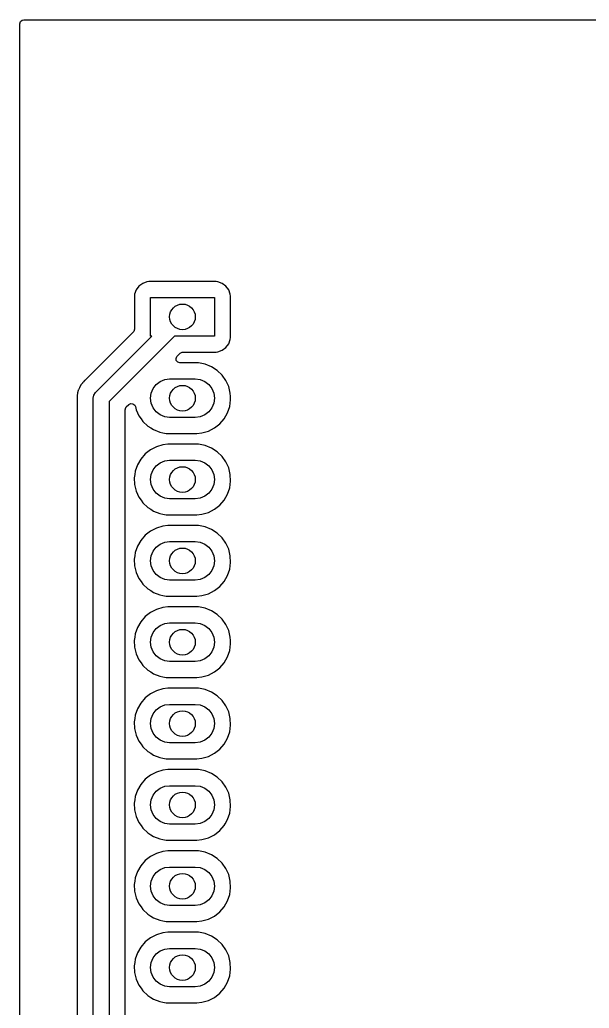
# Model space of a CAD drawing. Extents: x 27.9 to 63.5, y -116.8 to -27.9.
# Drawn here: x 27.94 to 45.72, y -58.81 to -27.94 of the extents above; entities that cross this region are included whole.
import ezdxf

# ---------------------------------------------------------------- set-up
doc = ezdxf.new("R2010")
doc.units = 0
doc.layers.add('BLACK', color=7, linetype='CONTINUOUS')

msp = doc.modelspace()

# ---------------------------------------------------------------- linework, layer by layer
at = {"layer": 'BLACK', "linetype": 'CONTINUOUS'}
for p, q in [((27.9405, -28.0645), (27.960185, -27.997461)), ((27.9405, -96.378025), (27.9405, -28.0645)), ((27.960185, -27.997461), (28.012989, -27.951706)), ((28.012989, -27.951706), (28.0645, -27.9405)), ((28.0645, -27.9405), (63.3755, -27.9405)), ((31.576202, -36.375791), (31.525908, -36.510637)), ((31.576206, -36.375784), (31.576202, -36.375791)), ((31.662452, -36.260575), (31.576206, -36.375784)), ((31.662455, -36.260572), (31.662452, -36.260575)), ((31.777664, -36.174326), (31.662455, -36.260572)), ((31.777671, -36.174322), (31.777664, -36.174326)), ((31.912516, -36.124028), (31.777671, -36.174322)), ((31.972123, -36.117621), (31.912516, -36.124028)), ((31.972129, -36.11762), (31.972123, -36.117621)), ((34.067864, -36.11762), (31.972129, -36.11762)), ((34.067873, -36.11762), (34.067864, -36.11762)), ((34.067881, -36.11762), (34.067873, -36.11762)), ((34.067883, -36.117621), (34.067881, -36.11762)), ((34.127483, -36.124028), (34.067883, -36.117621)), ((34.262328, -36.174322), (34.127482, -36.124028)), ((34.127482, -36.124028), (34.127483, -36.124028)), ((34.262335, -36.174326), (34.262328, -36.174322)), ((34.377544, -36.260572), (34.262335, -36.174326)), ((34.377547, -36.260575), (34.377544, -36.260572)), ((34.463793, -36.375784), (34.377547, -36.260575)), ((34.463795, -36.375788), (34.463793, -36.375784)), ((34.463796, -36.375789), (34.463795, -36.375788)), ((34.514091, -36.510637), (34.463796, -36.375789)), ((31.519501, -36.570243), (31.5195, -36.570255)), ((31.5195, -36.570255), (31.5195, -37.605889)), ((31.525908, -36.510637), (31.519501, -36.570236)), ((31.519501, -36.570236), (31.519501, -36.570243)), ((32.02, -37.81812), (32.02, -36.61812)), ((32.02, -36.61812), (34.02, -36.61812)), ((34.02, -36.61812), (34.02, -37.81812)), ((34.520499, -36.570248), (34.514091, -36.510637)), ((34.5205, -37.865993), (34.520499, -36.570248)), ((31.5195, -37.605889), (31.499815, -37.672928)), ((31.483181, -37.69357), (29.994358, -39.182392)), ((30.303223, -39.581343), (32.066447, -37.81812)), ((32.773553, -37.81812), (30.73, -39.861673)), ((31.499815, -37.672928), (31.483181, -37.69357)), ((32.066447, -37.81812), (32.02, -37.81812)), ((34.02, -37.81812), (32.773553, -37.81812)), ((34.463796, -38.060451), (34.514091, -37.925603)), ((34.514091, -37.925603), (34.5205, -37.865993)), ((34.127483, -38.312211), (34.262331, -38.261916)), ((34.262331, -38.261916), (34.377546, -38.175666)), ((34.377546, -38.175666), (34.463796, -38.060451)), ((32.81849, -38.515973), (32.847515, -38.452417)), ((32.828434, -38.585131), (32.81849, -38.515973)), ((32.847515, -38.452417), (32.853547, -38.445939)), ((32.853547, -38.445939), (32.944548, -38.354938)), ((32.944548, -38.354938), (33.005871, -38.321453)), ((33.005871, -38.321453), (33.032229, -38.318619)), ((33.032229, -38.318619), (34.067871, -38.318619)), ((34.067871, -38.318619), (34.067872, -38.318619)), ((34.067872, -38.318619), (34.127483, -38.312211)), ((32.874189, -38.637935), (32.828434, -38.585131)), ((32.941228, -38.65762), (32.874189, -38.637935)), ((33.525085, -38.65762), (32.941228, -38.65762)), ((33.525086, -38.65762), (33.525085, -38.65762)), ((33.731455, -38.697394), (33.525086, -38.65762)), ((33.926574, -38.775508), (33.731455, -38.697394)), ((34.103379, -38.889134), (33.926574, -38.775508)), ((34.255479, -39.03416), (34.103379, -38.889134)), ((29.980729, -39.194171), (29.961469, -39.20851)), ((29.994358, -39.182392), (29.980729, -39.194171)), ((32.32, -39.238505), (32.464709, -39.178565)), ((32.464709, -39.178565), (32.62, -39.15812)), ((32.62, -39.15812), (33.42, -39.15812)), ((33.42, -39.15812), (33.575291, -39.178565)), ((33.575291, -39.178565), (33.72, -39.238505)), ((34.255484, -39.034166), (34.255479, -39.03416)), ((34.255486, -39.034168), (34.255484, -39.034166)), ((34.377396, -39.205367), (34.255486, -39.034168)), ((29.767432, -39.506456), (29.76496, -39.51357)), ((29.767488, -39.506477), (29.767432, -39.506456)), ((29.769957, -39.499692), (29.767488, -39.506477)), ((29.803623, -39.432656), (29.769957, -39.499692)), ((29.805192, -39.429414), (29.803623, -39.432656)), ((29.836889, -39.361441), (29.805192, -39.429414)), ((29.840679, -39.355297), (29.836889, -39.361441)), ((29.844682, -39.348908), (29.84063, -39.355267)), ((29.84063, -39.355267), (29.840679, -39.355297)), ((29.844729, -39.348939), (29.844682, -39.348908)), ((29.848694, -39.34291), (29.844729, -39.348939)), ((29.896902, -39.285457), (29.848694, -39.34291)), ((29.899176, -39.282665), (29.896902, -39.285457)), ((29.918407, -39.258344), (29.899176, -39.282665)), ((29.922346, -39.254404), (29.918407, -39.258344)), ((29.929632, -39.246451), (29.922346, -39.254404)), ((29.961469, -39.20851), (29.929632, -39.246451)), ((32.040445, -39.602829), (32.100385, -39.45812)), ((32.100385, -39.45812), (32.195736, -39.333856)), ((32.195736, -39.333856), (32.32, -39.238505)), ((33.72, -39.238505), (33.844264, -39.333856)), ((33.844264, -39.333856), (33.939615, -39.45812)), ((33.939615, -39.45812), (33.999555, -39.602829)), ((34.377397, -39.20537), (34.377396, -39.205367)), ((34.377398, -39.205371), (34.377397, -39.20537)), ((34.377401, -39.205376), (34.377398, -39.205371)), ((34.445867, -39.355297), (34.377401, -39.205376)), ((34.464704, -39.396544), (34.445867, -39.355297)), ((34.514254, -39.60079), (34.464704, -39.396544)), ((29.727895, -39.685071), (29.727265, -39.69226)), ((29.727265, -39.69226), (29.729448, -39.767248)), ((29.728601, -39.677567), (29.727835, -39.685065)), ((29.727835, -39.685065), (29.727895, -39.685071)), ((29.728661, -39.677574), (29.728601, -39.677567)), ((29.729499, -39.670399), (29.728661, -39.677574)), ((29.729448, -39.767248), (29.7295, -39.770855)), ((29.746793, -39.597424), (29.729499, -39.670399)), ((29.7295, -39.770855), (29.7295, -96.336294)), ((29.747573, -39.593908), (29.746793, -39.597424)), ((29.762743, -39.520445), (29.747573, -39.593908)), ((29.765015, -39.513589), (29.762743, -39.520445)), ((29.76496, -39.51357), (29.765015, -39.513589)), ((30.23, -39.75812), (30.24903, -39.662449)), ((30.23, -96.4), (30.23, -39.75812)), ((30.24903, -39.662449), (30.303223, -39.581343)), ((32.02, -39.75812), (32.040445, -39.602829)), ((32.040445, -39.913411), (32.02, -39.75812)), ((33.999555, -39.602829), (34.02, -39.75812)), ((34.02, -39.75812), (33.999555, -39.913411)), ((34.494344, -40.018753), (34.524254, -39.810722)), ((34.519243, -39.705521), (34.514254, -39.60079)), ((34.524254, -39.810722), (34.519243, -39.705521)), ((30.73, -39.861673), (30.73, -96.296446)), ((31.2305, -40.120349), (31.250185, -40.05331)), ((31.2305, -42.245521), (31.2305, -40.120349)), ((31.250185, -40.05331), (31.266813, -40.032673)), ((31.266813, -40.032673), (31.341952, -39.957534)), ((31.341952, -39.957534), (31.403271, -39.924052)), ((31.403271, -39.924052), (31.472963, -39.929036)), ((31.472963, -39.929036), (31.528897, -39.970907)), ((31.528897, -39.970907), (31.550134, -40.015983)), ((31.550134, -40.015983), (31.575294, -40.11969)), ((31.575294, -40.11969), (31.575298, -40.119702)), ((31.575298, -40.119702), (31.662598, -40.310863)), ((32.100385, -40.05812), (32.040445, -39.913411)), ((32.195736, -40.182384), (32.100385, -40.05812)), ((33.939615, -40.05812), (33.844264, -40.182384)), ((33.999555, -39.913411), (33.939615, -40.05812)), ((34.425604, -40.217364), (34.494344, -40.018753)), ((31.662598, -40.310863), (31.662601, -40.310868)), ((31.662601, -40.310868), (31.662602, -40.31087)), ((31.662602, -40.31087), (31.662604, -40.310873)), ((31.662604, -40.310873), (31.725627, -40.399376)), ((31.725627, -40.399376), (31.784515, -40.482073)), ((32.32, -40.277735), (32.195736, -40.182384)), ((32.464709, -40.337675), (32.32, -40.277735)), ((32.62, -40.35812), (32.464709, -40.337675)), ((33.42, -40.35812), (32.62, -40.35812)), ((33.575291, -40.337675), (33.42, -40.35812)), ((33.72, -40.277735), (33.575291, -40.337675)), ((33.844264, -40.182384), (33.72, -40.277735)), ((34.182886, -40.558212), (34.320519, -40.399376)), ((34.320519, -40.399376), (34.425604, -40.217364)), ((31.784515, -40.482073), (31.78452, -40.482079)), ((31.78452, -40.482079), (31.93662, -40.627105)), ((31.93662, -40.627105), (32.031578, -40.688131)), ((32.031578, -40.688131), (32.113428, -40.740733)), ((32.113428, -40.740733), (32.308543, -40.818845)), ((33.830875, -40.784436), (34.017682, -40.688131)), ((34.017682, -40.688131), (34.182886, -40.558212)), ((32.308543, -40.818845), (32.411729, -40.838732)), ((32.411729, -40.838732), (32.514914, -40.85862)), ((32.514914, -40.85862), (32.514915, -40.85862)), ((32.514915, -40.85862), (33.472419, -40.85862)), ((33.472419, -40.85862), (33.472425, -40.85862)), ((33.472425, -40.85862), (33.629218, -40.843648)), ((33.629218, -40.843648), (33.830875, -40.784436)), ((32.209127, -41.271803), (32.022313, -41.368111)), ((32.410778, -41.212593), (32.209127, -41.271803)), ((32.410782, -41.212592), (32.410778, -41.212593)), ((32.567575, -41.19762), (32.410782, -41.212592)), ((33.525085, -41.19762), (32.567575, -41.19762)), ((33.525086, -41.19762), (33.525085, -41.19762)), ((33.731455, -41.237394), (33.525086, -41.19762)), ((33.926574, -41.315508), (33.731455, -41.237394)), ((34.103379, -41.429134), (33.926574, -41.315508)), ((31.719478, -41.656866), (31.614398, -41.83887)), ((31.857112, -41.498029), (31.719478, -41.656866)), ((31.857116, -41.498025), (31.857112, -41.498029)), ((32.022313, -41.368111), (31.857116, -41.498025)), ((34.255479, -41.57416), (34.103379, -41.429134)), ((34.255484, -41.574166), (34.255479, -41.57416)), ((34.255486, -41.574168), (34.255484, -41.574166)), ((34.377396, -41.745367), (34.255486, -41.574168)), ((31.614398, -41.83887), (31.545656, -42.037485)), ((32.100385, -41.99812), (32.195736, -41.873856)), ((32.195736, -41.873856), (32.32, -41.778505)), ((32.32, -41.778505), (32.464709, -41.718565)), ((32.464709, -41.718565), (32.62, -41.69812)), ((32.62, -41.69812), (33.42, -41.69812)), ((33.42, -41.69812), (33.575291, -41.718565)), ((33.575291, -41.718565), (33.72, -41.778505)), ((33.72, -41.778505), (33.844264, -41.873856)), ((33.844264, -41.873856), (33.939615, -41.99812)), ((34.377397, -41.74537), (34.377396, -41.745367)), ((34.377398, -41.745371), (34.377397, -41.74537)), ((34.377401, -41.745376), (34.377398, -41.745371)), ((34.464701, -41.936537), (34.377401, -41.745376)), ((34.464704, -41.936544), (34.464701, -41.936537)), ((34.514254, -42.14079), (34.464704, -41.936544)), ((31.2305, -44.785521), (31.2305, -42.245521)), ((31.530804, -42.14079), (31.515746, -42.245521)), ((31.515746, -42.245521), (31.525745, -42.455447)), ((31.545656, -42.037487), (31.530804, -42.14079)), ((31.545656, -42.037485), (31.545656, -42.037487)), ((32.02, -42.29812), (32.040445, -42.142829)), ((32.040445, -42.142829), (32.100385, -41.99812)), ((33.939615, -41.99812), (33.999555, -42.142829)), ((33.999555, -42.142829), (34.02, -42.29812)), ((34.524254, -42.350722), (34.514254, -42.14079)), ((31.525745, -42.455447), (31.575296, -42.659698)), ((32.040445, -42.453411), (32.02, -42.29812)), ((32.100385, -42.59812), (32.040445, -42.453411)), ((33.999555, -42.453411), (33.939615, -42.59812)), ((34.02, -42.29812), (33.999555, -42.453411)), ((34.425604, -42.757364), (34.494344, -42.558753)), ((34.494344, -42.558753), (34.524254, -42.350722)), ((31.575296, -42.659698), (31.575298, -42.659702)), ((31.575298, -42.659702), (31.662598, -42.850863)), ((31.662598, -42.850863), (31.662601, -42.850868)), ((31.662601, -42.850868), (31.662602, -42.85087)), ((31.662602, -42.85087), (31.662604, -42.850873)), ((31.662604, -42.850873), (31.725627, -42.939376)), ((32.195736, -42.722384), (32.100385, -42.59812)), ((32.32, -42.817735), (32.195736, -42.722384)), ((32.464709, -42.877675), (32.32, -42.817735)), ((32.62, -42.89812), (32.464709, -42.877675)), ((33.42, -42.89812), (32.62, -42.89812)), ((33.575291, -42.877675), (33.42, -42.89812)), ((33.72, -42.817735), (33.575291, -42.877675)), ((33.844264, -42.722384), (33.72, -42.817735)), ((33.939615, -42.59812), (33.844264, -42.722384)), ((34.320519, -42.939376), (34.425604, -42.757364)), ((31.725627, -42.939376), (31.784515, -43.022073)), ((31.784515, -43.022073), (31.78452, -43.022079)), ((31.78452, -43.022079), (31.93662, -43.167105)), ((31.93662, -43.167105), (32.031578, -43.228131)), ((34.017682, -43.228131), (34.182886, -43.098212)), ((34.182886, -43.098212), (34.320519, -42.939376)), ((32.031578, -43.228131), (32.113428, -43.280733)), ((32.113428, -43.280733), (32.308543, -43.358845)), ((32.308543, -43.358845), (32.411729, -43.378732)), ((32.411729, -43.378732), (32.514914, -43.39862)), ((32.514914, -43.39862), (32.514915, -43.39862)), ((32.514915, -43.39862), (33.472419, -43.39862)), ((33.472419, -43.39862), (33.472425, -43.39862)), ((33.472425, -43.39862), (33.629218, -43.383648)), ((33.629218, -43.383648), (33.830875, -43.324436)), ((33.830875, -43.324436), (34.017682, -43.228131)), ((32.209127, -43.811803), (32.022313, -43.908111)), ((32.410778, -43.752593), (32.209127, -43.811803)), ((32.410782, -43.752592), (32.410778, -43.752593)), ((32.567575, -43.73762), (32.410782, -43.752592)), ((33.525085, -43.73762), (32.567575, -43.73762)), ((33.525086, -43.73762), (33.525085, -43.73762)), ((33.731455, -43.777394), (33.525086, -43.73762)), ((33.926574, -43.855508), (33.731455, -43.777394)), ((31.857112, -44.038029), (31.719478, -44.196866)), ((31.857116, -44.038025), (31.857112, -44.038029)), ((32.022313, -43.908111), (31.857116, -44.038025)), ((34.103379, -43.969134), (33.926574, -43.855508)), ((34.255479, -44.11416), (34.103379, -43.969134)), ((34.255484, -44.114166), (34.255479, -44.11416)), ((34.255486, -44.114168), (34.255484, -44.114166)), ((34.377396, -44.285367), (34.255486, -44.114168)), ((31.614398, -44.37887), (31.545656, -44.577485)), ((31.719478, -44.196866), (31.614398, -44.37887)), ((32.100385, -44.53812), (32.195736, -44.413856)), ((32.195736, -44.413856), (32.32, -44.318505)), ((32.32, -44.318505), (32.464709, -44.258565)), ((32.464709, -44.258565), (32.62, -44.23812)), ((32.62, -44.23812), (33.42, -44.23812)), ((33.42, -44.23812), (33.575291, -44.258565)), ((33.575291, -44.258565), (33.72, -44.318505)), ((33.72, -44.318505), (33.844264, -44.413856)), ((33.844264, -44.413856), (33.939615, -44.53812)), ((34.377397, -44.28537), (34.377396, -44.285367)), ((34.377398, -44.285371), (34.377397, -44.28537)), ((34.377401, -44.285376), (34.377398, -44.285371)), ((34.464701, -44.476537), (34.377401, -44.285376)), ((31.530804, -44.68079), (31.515746, -44.785521)), ((31.545656, -44.577487), (31.530804, -44.68079)), ((31.545656, -44.577485), (31.545656, -44.577487)), ((32.02, -44.83812), (32.040445, -44.682829)), ((32.040445, -44.682829), (32.100385, -44.53812)), ((33.939615, -44.53812), (33.999555, -44.682829)), ((33.999555, -44.682829), (34.02, -44.83812)), ((34.464704, -44.476544), (34.464701, -44.476537)), ((34.514254, -44.68079), (34.464704, -44.476544)), ((34.524254, -44.890722), (34.514254, -44.68079)), ((31.2305, -47.325521), (31.2305, -44.785521)), ((31.515746, -44.785521), (31.525745, -44.995447)), ((31.525745, -44.995447), (31.575296, -45.199698)), ((32.040445, -44.993411), (32.02, -44.83812)), ((32.100385, -45.13812), (32.040445, -44.993411)), ((33.999555, -44.993411), (33.939615, -45.13812)), ((34.02, -44.83812), (33.999555, -44.993411)), ((34.494344, -45.098753), (34.524254, -44.890722)), ((31.575296, -45.199698), (31.575298, -45.199702)), ((31.575298, -45.199702), (31.662598, -45.390863)), ((32.195736, -45.262384), (32.100385, -45.13812)), ((32.32, -45.357735), (32.195736, -45.262384)), ((32.464709, -45.417675), (32.32, -45.357735)), ((33.72, -45.357735), (33.575291, -45.417675)), ((33.844264, -45.262384), (33.72, -45.357735)), ((33.939615, -45.13812), (33.844264, -45.262384)), ((34.320519, -45.479376), (34.425604, -45.297364)), ((34.425604, -45.297364), (34.494344, -45.098753)), ((31.662598, -45.390863), (31.662601, -45.390868)), ((31.662601, -45.390868), (31.662602, -45.39087)), ((31.662602, -45.39087), (31.662604, -45.390873)), ((31.662604, -45.390873), (31.725627, -45.479376)), ((31.725627, -45.479376), (31.784515, -45.562073)), ((31.784515, -45.562073), (31.78452, -45.562079)), ((31.78452, -45.562079), (31.93662, -45.707105)), ((32.62, -45.43812), (32.464709, -45.417675)), ((33.42, -45.43812), (32.62, -45.43812)), ((33.575291, -45.417675), (33.42, -45.43812)), ((34.017682, -45.768131), (34.182886, -45.638212)), ((34.182886, -45.638212), (34.320519, -45.479376)), ((31.93662, -45.707105), (32.031578, -45.768131)), ((32.031578, -45.768131), (32.113428, -45.820733)), ((32.113428, -45.820733), (32.308543, -45.898845)), ((32.308543, -45.898845), (32.411729, -45.918732)), ((32.411729, -45.918732), (32.514914, -45.93862)), ((32.514914, -45.93862), (32.514915, -45.93862)), ((32.514915, -45.93862), (33.472419, -45.93862)), ((33.472419, -45.93862), (33.472425, -45.93862)), ((33.472425, -45.93862), (33.629218, -45.923648)), ((33.629218, -45.923648), (33.830875, -45.864436)), ((33.830875, -45.864436), (34.017682, -45.768131)), ((32.410778, -46.292593), (32.209127, -46.351803)), ((32.410782, -46.292592), (32.410778, -46.292593)), ((32.567575, -46.27762), (32.410782, -46.292592)), ((33.525085, -46.27762), (32.567575, -46.27762)), ((33.525086, -46.27762), (33.525085, -46.27762)), ((33.731455, -46.317394), (33.525086, -46.27762)), ((31.857112, -46.578029), (31.719478, -46.736866)), ((31.857116, -46.578025), (31.857112, -46.578029)), ((32.022313, -46.448111), (31.857116, -46.578025)), ((32.209127, -46.351803), (32.022313, -46.448111)), ((33.926574, -46.395508), (33.731455, -46.317394)), ((34.103379, -46.509134), (33.926574, -46.395508)), ((34.255479, -46.65416), (34.103379, -46.509134)), ((31.719478, -46.736866), (31.614398, -46.91887)), ((32.195736, -46.953856), (32.32, -46.858505)), ((32.32, -46.858505), (32.464709, -46.798565)), ((32.464709, -46.798565), (32.62, -46.77812)), ((32.62, -46.77812), (33.42, -46.77812)), ((33.42, -46.77812), (33.575291, -46.798565)), ((33.575291, -46.798565), (33.72, -46.858505)), ((33.72, -46.858505), (33.844264, -46.953856)), ((34.255484, -46.654166), (34.255479, -46.65416)), ((34.255486, -46.654168), (34.255484, -46.654166)), ((34.377396, -46.825367), (34.255486, -46.654168)), ((34.377397, -46.82537), (34.377396, -46.825367)), ((34.377398, -46.825371), (34.377397, -46.82537)), ((34.377401, -46.825376), (34.377398, -46.825371)), ((34.464701, -47.016537), (34.377401, -46.825376)), ((31.530804, -47.22079), (31.515746, -47.325521)), ((31.545656, -47.117487), (31.530804, -47.22079)), ((31.614398, -46.91887), (31.545656, -47.117485)), ((31.545656, -47.117485), (31.545656, -47.117487)), ((32.02, -47.37812), (32.040445, -47.222829)), ((32.040445, -47.222829), (32.100385, -47.07812)), ((32.100385, -47.07812), (32.195736, -46.953856)), ((33.844264, -46.953856), (33.939615, -47.07812)), ((33.939615, -47.07812), (33.999555, -47.222829)), ((33.999555, -47.222829), (34.02, -47.37812)), ((34.464704, -47.016544), (34.464701, -47.016537)), ((34.514254, -47.22079), (34.464704, -47.016544)), ((34.519243, -47.325521), (34.514254, -47.22079)), ((31.2305, -49.865521), (31.2305, -47.325521)), ((31.515746, -47.325521), (31.525745, -47.535447)), ((31.525745, -47.535447), (31.575296, -47.739698)), ((32.040445, -47.533411), (32.02, -47.37812)), ((32.100385, -47.67812), (32.040445, -47.533411)), ((33.999555, -47.533411), (33.939615, -47.67812)), ((34.02, -47.37812), (33.999555, -47.533411)), ((34.494344, -47.638753), (34.524254, -47.430722)), ((34.524254, -47.430722), (34.519243, -47.325521)), ((31.575296, -47.739698), (31.575298, -47.739702)), ((31.575298, -47.739702), (31.662598, -47.930863)), ((32.195736, -47.802384), (32.100385, -47.67812)), ((32.32, -47.897735), (32.195736, -47.802384)), ((33.844264, -47.802384), (33.72, -47.897735)), ((33.939615, -47.67812), (33.844264, -47.802384)), ((34.320519, -48.019376), (34.425604, -47.837364)), ((34.425604, -47.837364), (34.494344, -47.638753)), ((31.662598, -47.930863), (31.662601, -47.930868)), ((31.662601, -47.930868), (31.662602, -47.93087)), ((31.662602, -47.93087), (31.662604, -47.930873)), ((31.662604, -47.930873), (31.725627, -48.019376)), ((31.725627, -48.019376), (31.784515, -48.102073)), ((31.784515, -48.102073), (31.78452, -48.102079)), ((31.78452, -48.102079), (31.93662, -48.247105)), ((32.464709, -47.957675), (32.32, -47.897735)), ((32.62, -47.97812), (32.464709, -47.957675)), ((33.42, -47.97812), (32.62, -47.97812)), ((33.575291, -47.957675), (33.42, -47.97812)), ((33.72, -47.897735), (33.575291, -47.957675)), ((34.182886, -48.178212), (34.320519, -48.019376)), ((31.93662, -48.247105), (32.031578, -48.308131)), ((32.031578, -48.308131), (32.113428, -48.360733)), ((32.113428, -48.360733), (32.308543, -48.438845)), ((32.308543, -48.438845), (32.411729, -48.458732)), ((32.411729, -48.458732), (32.514914, -48.47862)), ((33.629218, -48.463648), (33.830875, -48.404436)), ((33.830875, -48.404436), (34.017682, -48.308131)), ((34.017682, -48.308131), (34.182886, -48.178212)), ((32.514914, -48.47862), (32.514915, -48.47862)), ((32.514915, -48.47862), (33.472419, -48.47862)), ((33.472419, -48.47862), (33.472425, -48.47862)), ((33.472425, -48.47862), (33.629218, -48.463648)), ((32.022313, -48.988111), (31.857116, -49.118025)), ((32.209127, -48.891803), (32.022313, -48.988111)), ((32.410778, -48.832593), (32.209127, -48.891803)), ((32.410782, -48.832592), (32.410778, -48.832593)), ((32.567575, -48.81762), (32.410782, -48.832592)), ((33.525085, -48.81762), (32.567575, -48.81762)), ((33.525086, -48.81762), (33.525085, -48.81762)), ((33.731455, -48.857394), (33.525086, -48.81762)), ((33.926574, -48.935508), (33.731455, -48.857394)), ((34.103379, -49.049134), (33.926574, -48.935508)), ((34.255479, -49.19416), (34.103379, -49.049134)), ((31.719478, -49.276866), (31.614398, -49.45887)), ((31.857112, -49.118029), (31.719478, -49.276866)), ((31.857116, -49.118025), (31.857112, -49.118029)), ((32.32, -49.398505), (32.464709, -49.338565)), ((32.464709, -49.338565), (32.62, -49.31812)), ((32.62, -49.31812), (33.42, -49.31812)), ((33.42, -49.31812), (33.575291, -49.338565)), ((33.575291, -49.338565), (33.72, -49.398505)), ((34.255484, -49.194166), (34.255479, -49.19416)), ((34.255486, -49.194168), (34.255484, -49.194166)), ((34.377396, -49.365367), (34.255486, -49.194168)), ((34.377397, -49.36537), (34.377396, -49.365367)), ((34.377398, -49.365371), (34.377397, -49.36537)), ((34.377401, -49.365376), (34.377398, -49.365371)), ((34.464701, -49.556537), (34.377401, -49.365376)), ((31.545656, -49.657487), (31.530804, -49.76079)), ((31.614398, -49.45887), (31.545656, -49.657485)), ((31.545656, -49.657485), (31.545656, -49.657487)), ((32.040445, -49.762829), (32.100385, -49.61812)), ((32.100385, -49.61812), (32.195736, -49.493856)), ((32.195736, -49.493856), (32.32, -49.398505)), ((33.72, -49.398505), (33.844264, -49.493856)), ((33.844264, -49.493856), (33.939615, -49.61812)), ((33.939615, -49.61812), (33.999555, -49.762829)), ((34.464704, -49.556544), (34.464701, -49.556537)), ((34.514254, -49.76079), (34.464704, -49.556544)), ((31.2305, -52.405521), (31.2305, -49.865521)), ((31.530804, -49.76079), (31.515746, -49.865521)), ((31.515746, -49.865521), (31.525745, -50.075447)), ((32.02, -49.91812), (32.040445, -49.762829)), ((32.040445, -50.073411), (32.02, -49.91812)), ((33.999555, -49.762829), (34.02, -49.91812)), ((34.02, -49.91812), (33.999555, -50.073411)), ((34.494344, -50.178753), (34.524254, -49.970722)), ((34.524254, -49.970722), (34.514254, -49.76079)), ((31.525745, -50.075447), (31.575296, -50.279698)), ((31.575296, -50.279698), (31.575298, -50.279702)), ((31.575298, -50.279702), (31.662598, -50.470863)), ((32.100385, -50.21812), (32.040445, -50.073411)), ((32.195736, -50.342384), (32.100385, -50.21812)), ((33.939615, -50.21812), (33.844264, -50.342384)), ((33.999555, -50.073411), (33.939615, -50.21812)), ((34.425604, -50.377364), (34.494344, -50.178753)), ((31.662598, -50.470863), (31.662601, -50.470868)), ((31.662601, -50.470868), (31.662602, -50.47087)), ((31.662602, -50.47087), (31.662604, -50.470873)), ((31.662604, -50.470873), (31.725627, -50.559376)), ((31.725627, -50.559376), (31.784515, -50.642073)), ((32.32, -50.437735), (32.195736, -50.342384)), ((32.464709, -50.497675), (32.32, -50.437735)), ((32.62, -50.51812), (32.464709, -50.497675)), ((33.42, -50.51812), (32.62, -50.51812)), ((33.575291, -50.497675), (33.42, -50.51812)), ((33.72, -50.437735), (33.575291, -50.497675)), ((33.844264, -50.342384), (33.72, -50.437735)), ((34.182886, -50.718212), (34.320519, -50.559376)), ((34.320519, -50.559376), (34.425604, -50.377364)), ((31.784515, -50.642073), (31.78452, -50.642079)), ((31.78452, -50.642079), (31.93662, -50.787105)), ((31.93662, -50.787105), (32.031578, -50.848131)), ((32.031578, -50.848131), (32.113428, -50.900733)), ((32.113428, -50.900733), (32.308543, -50.978845)), ((33.830875, -50.944436), (34.017682, -50.848131)), ((34.017682, -50.848131), (34.182886, -50.718212)), ((32.308543, -50.978845), (32.411729, -50.998732)), ((32.411729, -50.998732), (32.514914, -51.01862)), ((32.514914, -51.01862), (32.514915, -51.01862)), ((32.514915, -51.01862), (33.472419, -51.01862)), ((33.472419, -51.01862), (33.472425, -51.01862)), ((33.472425, -51.01862), (33.629218, -51.003648)), ((33.629218, -51.003648), (33.830875, -50.944436)), ((32.022313, -51.528111), (31.857116, -51.658025)), ((32.209127, -51.431803), (32.022313, -51.528111)), ((32.410778, -51.372593), (32.209127, -51.431803)), ((32.410782, -51.372592), (32.410778, -51.372593)), ((32.567575, -51.35762), (32.410782, -51.372592)), ((33.525085, -51.35762), (32.567575, -51.35762)), ((33.525086, -51.35762), (33.525085, -51.35762)), ((33.731455, -51.397394), (33.525086, -51.35762)), ((33.926574, -51.475508), (33.731455, -51.397394)), ((34.103379, -51.589134), (33.926574, -51.475508)), ((31.719478, -51.816866), (31.614398, -51.99887)), ((31.857112, -51.658029), (31.719478, -51.816866)), ((31.857116, -51.658025), (31.857112, -51.658029)), ((34.255479, -51.73416), (34.103379, -51.589134)), ((34.255484, -51.734166), (34.255479, -51.73416)), ((34.255486, -51.734168), (34.255484, -51.734166)), ((34.377396, -51.905367), (34.255486, -51.734168)), ((31.614398, -51.99887), (31.545656, -52.197485)), ((32.040445, -52.302829), (32.100385, -52.15812)), ((32.100385, -52.15812), (32.195736, -52.033856)), ((32.195736, -52.033856), (32.32, -51.938505)), ((32.32, -51.938505), (32.464709, -51.878565)), ((32.464709, -51.878565), (32.62, -51.85812)), ((32.62, -51.85812), (33.42, -51.85812)), ((33.42, -51.85812), (33.575291, -51.878565)), ((33.575291, -51.878565), (33.72, -51.938505)), ((33.72, -51.938505), (33.844264, -52.033856)), ((33.844264, -52.033856), (33.939615, -52.15812)), ((33.939615, -52.15812), (33.999555, -52.302829)), ((34.377397, -51.90537), (34.377396, -51.905367)), ((34.377398, -51.905371), (34.377397, -51.90537)), ((34.377401, -51.905376), (34.377398, -51.905371)), ((34.464701, -52.096537), (34.377401, -51.905376)), ((34.464704, -52.096544), (34.464701, -52.096537)), ((34.514254, -52.30079), (34.464704, -52.096544)), ((31.2305, -54.945521), (31.2305, -52.405521)), ((31.530804, -52.30079), (31.515746, -52.405521)), ((31.515746, -52.405521), (31.525745, -52.615447)), ((31.545656, -52.197487), (31.530804, -52.30079)), ((31.545656, -52.197485), (31.545656, -52.197487)), ((32.02, -52.45812), (32.040445, -52.302829)), ((32.040445, -52.613411), (32.02, -52.45812)), ((33.999555, -52.302829), (34.02, -52.45812)), ((34.02, -52.45812), (33.999555, -52.613411)), ((34.524254, -52.510722), (34.514254, -52.30079)), ((31.525745, -52.615447), (31.575296, -52.819698)), ((32.100385, -52.75812), (32.040445, -52.613411)), ((32.195736, -52.882384), (32.100385, -52.75812)), ((33.939615, -52.75812), (33.844264, -52.882384)), ((33.999555, -52.613411), (33.939615, -52.75812)), ((34.425604, -52.917364), (34.494344, -52.718753)), ((34.494344, -52.718753), (34.524254, -52.510722)), ((31.575296, -52.819698), (31.575298, -52.819702)), ((31.575298, -52.819702), (31.662598, -53.010863)), ((31.662598, -53.010863), (31.662601, -53.010868)), ((31.662601, -53.010868), (31.662602, -53.01087)), ((31.662602, -53.01087), (31.662604, -53.010873)), ((31.662604, -53.010873), (31.725627, -53.099376)), ((32.32, -52.977735), (32.195736, -52.882384)), ((32.464709, -53.037675), (32.32, -52.977735)), ((32.62, -53.05812), (32.464709, -53.037675)), ((33.42, -53.05812), (32.62, -53.05812)), ((33.575291, -53.037675), (33.42, -53.05812)), ((33.72, -52.977735), (33.575291, -53.037675)), ((33.844264, -52.882384), (33.72, -52.977735)), ((34.320519, -53.099376), (34.352009, -53.044835)), ((34.352009, -53.044835), (34.425601, -52.917369)), ((34.4256, -52.917369), (34.425604, -52.917364)), ((34.425601, -52.917369), (34.4256, -52.917369)), ((31.725627, -53.099376), (31.784515, -53.182073)), ((31.784515, -53.182073), (31.78452, -53.182079)), ((31.78452, -53.182079), (31.93662, -53.327105)), ((31.93662, -53.327105), (32.031578, -53.388131)), ((32.031578, -53.388131), (32.113428, -53.440733)), ((33.830875, -53.484436), (34.017682, -53.388131)), ((34.017682, -53.388131), (34.182886, -53.258212)), ((34.182886, -53.258212), (34.320519, -53.099376)), ((32.113428, -53.440733), (32.308543, -53.518845)), ((32.308543, -53.518845), (32.411729, -53.538732)), ((32.411729, -53.538732), (32.514914, -53.55862)), ((32.514914, -53.55862), (32.514915, -53.55862)), ((32.514915, -53.55862), (33.472419, -53.55862)), ((33.472419, -53.55862), (33.472425, -53.55862)), ((33.472425, -53.55862), (33.629218, -53.543648)), ((33.629218, -53.543648), (33.830875, -53.484436)), ((32.209127, -53.971803), (32.022313, -54.068111)), ((32.410778, -53.912593), (32.209127, -53.971803)), ((32.410782, -53.912592), (32.410778, -53.912593)), ((32.567575, -53.89762), (32.410782, -53.912592)), ((33.525085, -53.89762), (32.567575, -53.89762)), ((33.525086, -53.89762), (33.525085, -53.89762)), ((33.731455, -53.937394), (33.525086, -53.89762)), ((33.926574, -54.015508), (33.731455, -53.937394)), ((34.103379, -54.129134), (33.926574, -54.015508)), ((31.857112, -54.198029), (31.719478, -54.356866)), ((31.857116, -54.198025), (31.857112, -54.198029)), ((32.022313, -54.068111), (31.857116, -54.198025)), ((34.255479, -54.27416), (34.103379, -54.129134)), ((34.255484, -54.274166), (34.255479, -54.27416)), ((34.255486, -54.274168), (34.255484, -54.274166)), ((34.377396, -54.445367), (34.255486, -54.274168)), ((31.614398, -54.53887), (31.545656, -54.737485)), ((31.719478, -54.356866), (31.614398, -54.53887)), ((32.100385, -54.69812), (32.195736, -54.573856)), ((32.195736, -54.573856), (32.32, -54.478505)), ((32.32, -54.478505), (32.464709, -54.418565)), ((32.464709, -54.418565), (32.62, -54.39812)), ((32.62, -54.39812), (33.42, -54.39812)), ((33.42, -54.39812), (33.575291, -54.418565)), ((33.575291, -54.418565), (33.72, -54.478505)), ((33.72, -54.478505), (33.844264, -54.573856)), ((33.844264, -54.573856), (33.939615, -54.69812)), ((34.377397, -54.44537), (34.377396, -54.445367)), ((34.377398, -54.445371), (34.377397, -54.44537)), ((34.377401, -54.445376), (34.377398, -54.445371)), ((34.464701, -54.636537), (34.377401, -54.445376)), ((31.530804, -54.84079), (31.515746, -54.945521)), ((31.545656, -54.737487), (31.530804, -54.84079)), ((31.545656, -54.737485), (31.545656, -54.737487)), ((32.02, -54.99812), (32.040445, -54.842829)), ((32.040445, -54.842829), (32.100385, -54.69812)), ((33.939615, -54.69812), (33.999555, -54.842829)), ((33.999555, -54.842829), (34.02, -54.99812)), ((34.464704, -54.636544), (34.464701, -54.636537)), ((34.514254, -54.84079), (34.464704, -54.636544)), ((34.524254, -55.050722), (34.514254, -54.84079)), ((31.2305, -57.485521), (31.2305, -54.945521)), ((31.515746, -54.945521), (31.525745, -55.155447)), ((31.525745, -55.155447), (31.575296, -55.359698)), ((32.040445, -55.153411), (32.02, -54.99812)), ((32.100385, -55.29812), (32.040445, -55.153411)), ((33.999555, -55.153411), (33.939615, -55.29812)), ((34.02, -54.99812), (33.999555, -55.153411)), ((34.494344, -55.258753), (34.524254, -55.050722)), ((31.575296, -55.359698), (31.575298, -55.359702)), ((31.575298, -55.359702), (31.662598, -55.550863)), ((31.662598, -55.550863), (31.662601, -55.550868)), ((31.662601, -55.550868), (31.662602, -55.55087)), ((31.662602, -55.55087), (31.662604, -55.550873)), ((31.662604, -55.550873), (31.725627, -55.639376)), ((32.195736, -55.422384), (32.100385, -55.29812)), ((32.32, -55.517735), (32.195736, -55.422384)), ((32.464709, -55.577675), (32.32, -55.517735)), ((33.72, -55.517735), (33.575291, -55.577675)), ((33.844264, -55.422384), (33.72, -55.517735)), ((33.939615, -55.29812), (33.844264, -55.422384)), ((34.320519, -55.639376), (34.425604, -55.457364)), ((34.425604, -55.457364), (34.494344, -55.258753)), ((31.725627, -55.639376), (31.784515, -55.722073)), ((31.784515, -55.722073), (31.78452, -55.722079)), ((31.78452, -55.722079), (31.93662, -55.867105)), ((31.93662, -55.867105), (32.031578, -55.928131)), ((32.62, -55.59812), (32.464709, -55.577675)), ((33.42, -55.59812), (32.62, -55.59812)), ((33.575291, -55.577675), (33.42, -55.59812)), ((34.017682, -55.928131), (34.182886, -55.798212)), ((34.182886, -55.798212), (34.320519, -55.639376)), ((32.031578, -55.928131), (32.113428, -55.980733)), ((32.113428, -55.980733), (32.308543, -56.058845)), ((32.308543, -56.058845), (32.411729, -56.078732)), ((32.411729, -56.078732), (32.514914, -56.09862)), ((32.514914, -56.09862), (32.514915, -56.09862)), ((32.514915, -56.09862), (33.472419, -56.09862)), ((33.472419, -56.09862), (33.472425, -56.09862)), ((33.472425, -56.09862), (33.629218, -56.083648)), ((33.629218, -56.083648), (33.830875, -56.024436)), ((33.830875, -56.024436), (34.017682, -55.928131)), ((32.410778, -56.452593), (32.209127, -56.511803)), ((32.410782, -56.452592), (32.410778, -56.452593)), ((32.567575, -56.43762), (32.410782, -56.452592)), ((33.525085, -56.43762), (32.567575, -56.43762)), ((33.525086, -56.43762), (33.525085, -56.43762)), ((33.731455, -56.477394), (33.525086, -56.43762)), ((33.926574, -56.555508), (33.731455, -56.477394)), ((31.857112, -56.738029), (31.719478, -56.896866)), ((31.857116, -56.738025), (31.857112, -56.738029)), ((32.022313, -56.608111), (31.857116, -56.738025)), ((32.209127, -56.511803), (32.022313, -56.608111)), ((34.103379, -56.669134), (33.926574, -56.555508)), ((34.255479, -56.81416), (34.103379, -56.669134)), ((31.614398, -57.07887), (31.545656, -57.277485)), ((31.719478, -56.896866), (31.614398, -57.07887)), ((32.195736, -57.113856), (32.32, -57.018505)), ((32.32, -57.018505), (32.464709, -56.958565)), ((32.464709, -56.958565), (32.62, -56.93812)), ((32.62, -56.93812), (33.42, -56.93812)), ((33.42, -56.93812), (33.575291, -56.958565)), ((33.575291, -56.958565), (33.72, -57.018505)), ((33.72, -57.018505), (33.844264, -57.113856)), ((34.255484, -56.814166), (34.255479, -56.81416)), ((34.255486, -56.814168), (34.255484, -56.814166)), ((34.377396, -56.985367), (34.255486, -56.814168)), ((34.377397, -56.98537), (34.377396, -56.985367)), ((34.377398, -56.985371), (34.377397, -56.98537)), ((34.377401, -56.985376), (34.377398, -56.985371)), ((34.464701, -57.176537), (34.377401, -56.985376)), ((31.530804, -57.38079), (31.515746, -57.485521)), ((31.545656, -57.277487), (31.530804, -57.38079)), ((31.545656, -57.277485), (31.545656, -57.277487)), ((32.02, -57.53812), (32.040445, -57.382829)), ((32.040445, -57.382829), (32.100385, -57.23812)), ((32.100385, -57.23812), (32.195736, -57.113856)), ((33.844264, -57.113856), (33.939615, -57.23812)), ((33.939615, -57.23812), (33.999555, -57.382829)), ((33.999555, -57.382829), (34.02, -57.53812)), ((34.464704, -57.176544), (34.464701, -57.176537)), ((34.514254, -57.38079), (34.464704, -57.176544)), ((34.524254, -57.590722), (34.514254, -57.38079)), ((31.2305, -60.025521), (31.2305, -57.485521)), ((31.515746, -57.485521), (31.525745, -57.695447)), ((31.525745, -57.695447), (31.575296, -57.899698)), ((32.040445, -57.693411), (32.02, -57.53812)), ((32.100385, -57.83812), (32.040445, -57.693411)), ((33.999555, -57.693411), (33.939615, -57.83812)), ((34.02, -57.53812), (33.999555, -57.693411)), ((34.494344, -57.798753), (34.524254, -57.590722)), ((31.575296, -57.899698), (31.575298, -57.899702)), ((31.575298, -57.899702), (31.662598, -58.090863)), ((32.195736, -57.962384), (32.100385, -57.83812)), ((32.32, -58.057735), (32.195736, -57.962384)), ((33.844264, -57.962384), (33.72, -58.057735)), ((33.939615, -57.83812), (33.844264, -57.962384)), ((34.320519, -58.179376), (34.425604, -57.997364)), ((34.425604, -57.997364), (34.494344, -57.798753)), ((31.662598, -58.090863), (31.662601, -58.090868)), ((31.662601, -58.090868), (31.662602, -58.09087)), ((31.662602, -58.09087), (31.662604, -58.090873)), ((31.662604, -58.090873), (31.725627, -58.179376)), ((31.725627, -58.179376), (31.784515, -58.262073)), ((31.784515, -58.262073), (31.78452, -58.262079)), ((31.78452, -58.262079), (31.93662, -58.407105)), ((32.464709, -58.117675), (32.32, -58.057735)), ((32.62, -58.13812), (32.464709, -58.117675)), ((33.42, -58.13812), (32.62, -58.13812)), ((33.575291, -58.117675), (33.42, -58.13812)), ((33.72, -58.057735), (33.575291, -58.117675)), ((34.017682, -58.468131), (34.182886, -58.338212)), ((34.182886, -58.338212), (34.320519, -58.179376)), ((31.93662, -58.407105), (32.031578, -58.468131)), ((32.031578, -58.468131), (32.113428, -58.520733)), ((32.113428, -58.520733), (32.308543, -58.598845)), ((32.308543, -58.598845), (32.411729, -58.618732)), ((32.411729, -58.618732), (32.514914, -58.63862)), ((32.514914, -58.63862), (32.514915, -58.63862)), ((32.514915, -58.63862), (33.472419, -58.63862)), ((33.472419, -58.63862), (33.472425, -58.63862)), ((33.472425, -58.63862), (33.629218, -58.623648)), ((33.629218, -58.623648), (33.830875, -58.564436)), ((33.830875, -58.564436), (34.017682, -58.468131))]:
    msp.add_line(p, q, dxfattribs=at)
at = {"layer": 'BLACK'}
for centre in [(33.02, -37.21812), (33.02, -39.75812), (33.02, -42.29812), (33.02, -44.83812), (33.02, -47.37812), (33.02, -49.91812), (33.02, -52.45812), (33.02, -54.99812), (33.02, -57.53812)]:
    msp.add_circle(centre, 0.4, dxfattribs=at)

doc.saveas('drawing.dxf')
